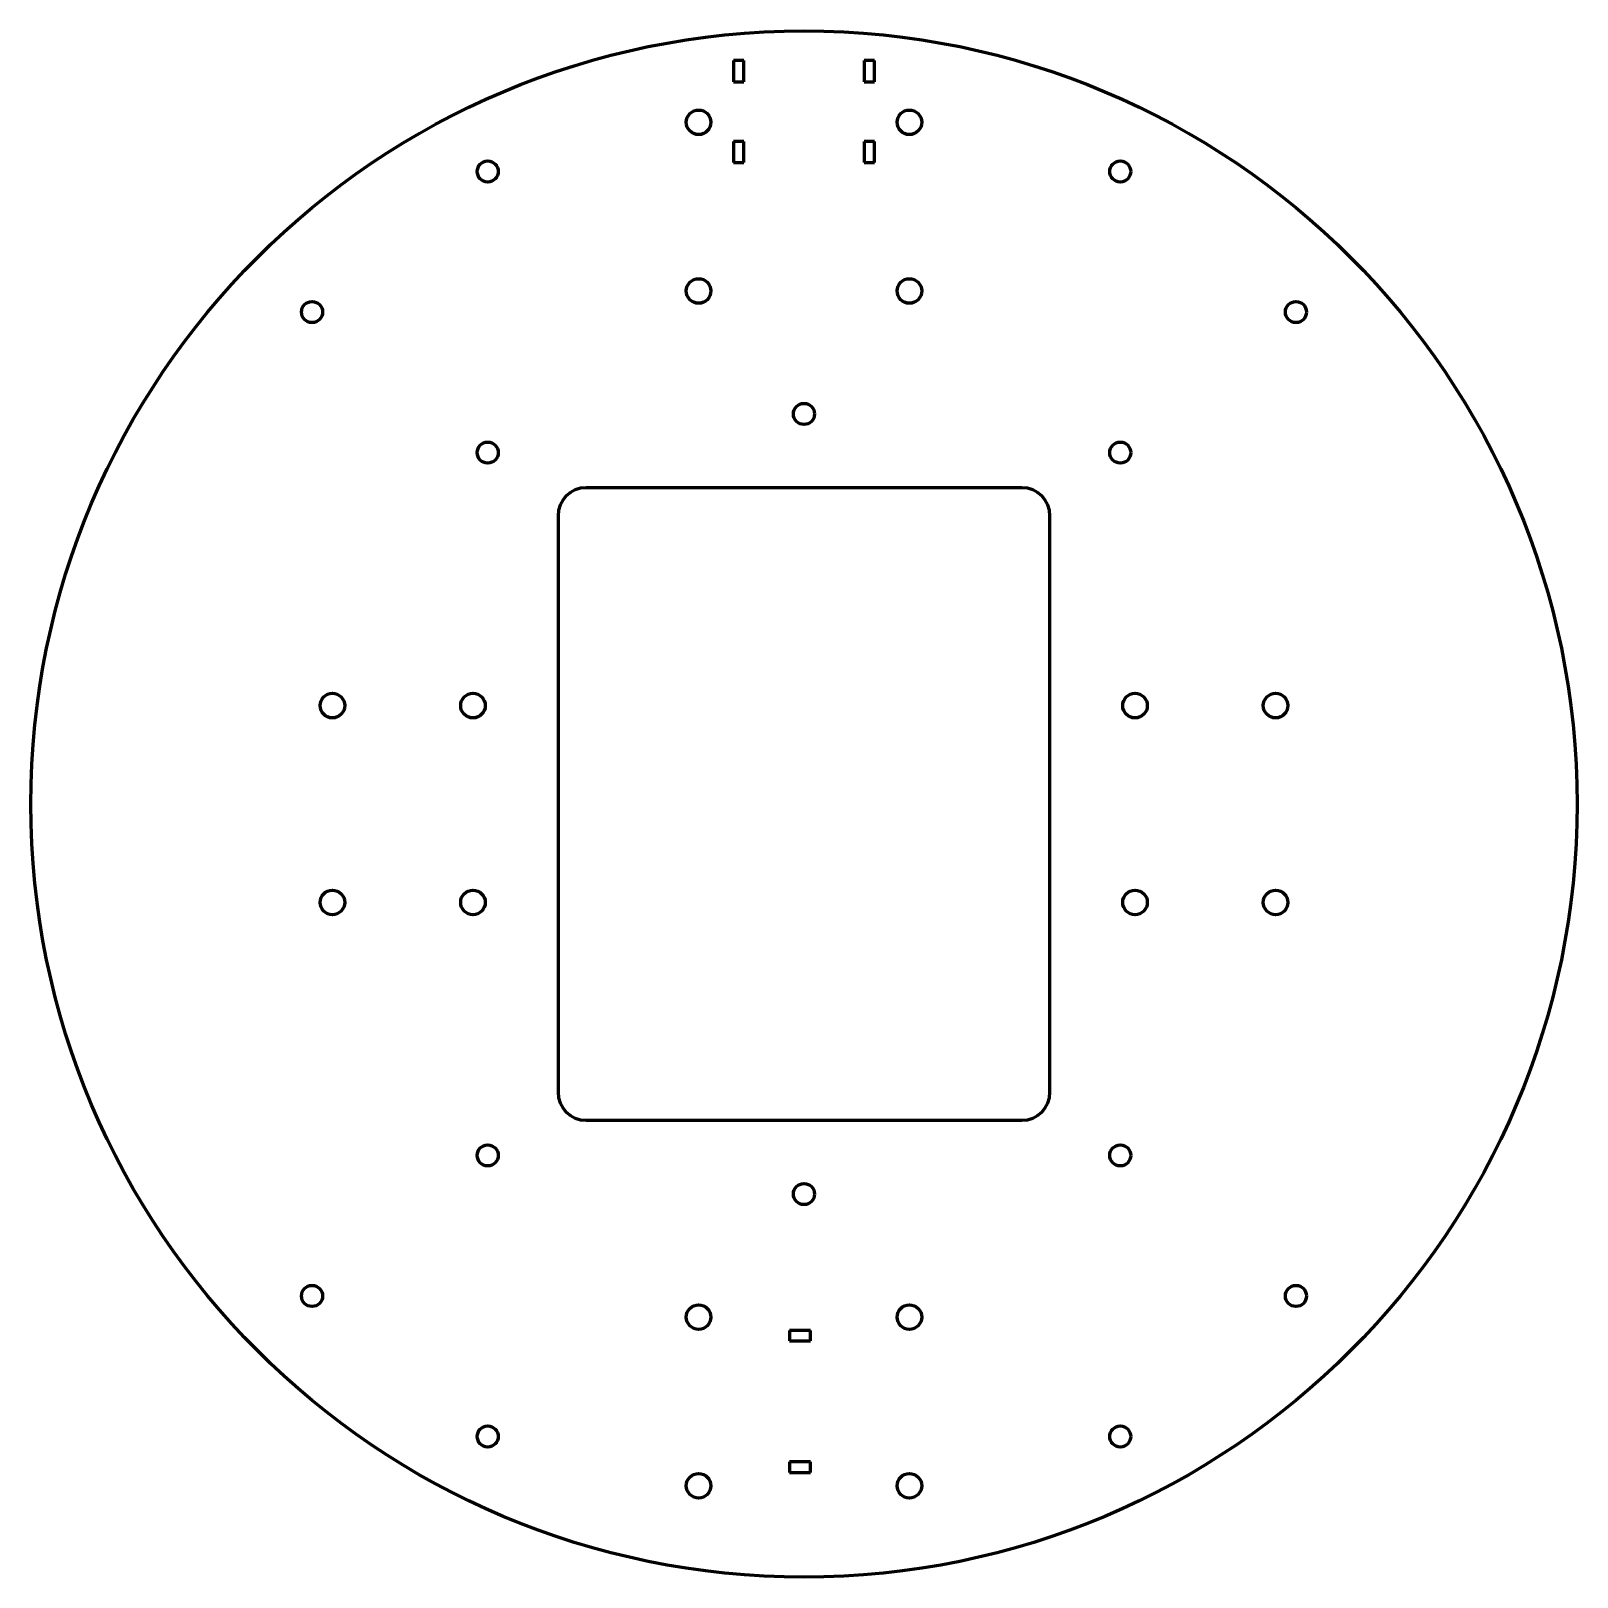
# Model space of a CAD drawing. Header units: millimetres. Extents: x -2 to 218, y 67 to 287.
import ezdxf

# ---------------------------------------------------------------- set-up
doc = ezdxf.new("R2010")
doc.units = ezdxf.units.MM
doc.linetypes.add('K5LT_BASIC', pattern=[0])
doc.layers.add('Системный слой', color=7, linetype='Continuous')

msp = doc.modelspace()

# ---------------------------------------------------------------- linework, layer by layer
at = {"layer": 'Системный слой', "color": 150, "linetype": 'K5LT_BASIC', "lineweight": 60, "true_color": 0x0080ff}
for p, q in [((99.19, 283.12), (97.69, 283.12)), ((97.69, 283.12), (97.69, 280.12)), ((99.19, 280.12), (99.19, 283.12)), ((116.28, 283.12), (116.28, 280.12)), ((117.78, 283.12), (116.28, 283.12)), ((117.78, 280.12), (117.78, 283.12)), ((97.69, 280.12), (99.19, 280.12)), ((116.28, 280.12), (117.78, 280.12)), ((99.19, 271.62), (97.69, 271.62)), ((97.69, 271.62), (97.69, 268.62)), ((99.19, 268.62), (99.19, 271.62)), ((117.78, 271.62), (116.28, 271.62)), ((116.28, 271.62), (116.28, 268.62)), ((117.78, 268.62), (117.78, 271.62)), ((97.69, 268.62), (99.19, 268.62)), ((116.28, 268.62), (117.78, 268.62)), ((138.73, 222.35), (76.73, 222.35)), ((72.73, 218.35), (72.73, 136.35)), ((142.73, 136.35), (142.73, 218.35)), ((76.73, 132.35), (138.73, 132.35)), ((105.66, 102.45), (105.66, 100.95)), ((108.66, 102.45), (105.66, 102.45)), ((108.66, 100.95), (108.66, 102.45)), ((105.66, 100.95), (108.66, 100.95)), ((108.66, 83.75), (105.66, 83.75)), ((105.66, 83.75), (105.66, 82.25)), ((108.66, 82.25), (108.66, 83.75)), ((105.66, 82.25), (108.66, 82.25))]:
    msp.add_line(p, q, dxfattribs=at)
for centre, radius in [((107.73, 177.35), 110), ((92.73, 274.35), 1.75), ((122.73, 274.35), 1.75), ((62.73, 267.35), 1.5), ((152.73, 267.35), 1.5), ((92.73, 250.35), 1.75), ((122.73, 250.35), 1.75), ((37.73, 247.35), 1.5), ((177.73, 247.35), 1.5), ((107.73, 232.85), 1.5), ((62.73, 227.35), 1.5), ((152.73, 227.35), 1.5), ((40.63, 191.35), 1.75), ((60.63, 191.35), 1.75), ((154.83, 191.35), 1.75), ((174.83, 191.35), 1.75), ((40.63, 163.35), 1.75), ((60.63, 163.35), 1.75), ((154.83, 163.35), 1.75), ((174.83, 163.35), 1.75), ((62.73, 127.35), 1.5), ((152.73, 127.35), 1.5), ((107.73, 121.85), 1.5), ((37.73, 107.35), 1.5), ((177.73, 107.35), 1.5), ((92.73, 104.35), 1.75), ((122.73, 104.35), 1.75), ((62.73, 87.35), 1.5), ((152.73, 87.35), 1.5), ((92.73, 80.35), 1.75), ((122.73, 80.35), 1.75)]:
    msp.add_circle(centre, radius, dxfattribs=at)
for centre, start, end in [((76.73, 218.35), 90, 180), ((138.73, 218.35), 0, 90), ((76.73, 136.35), 180, 270), ((138.73, 136.35), 270, 0)]:
    msp.add_arc(centre, 4, start, end, dxfattribs=at)

doc.saveas('drawing.dxf')
